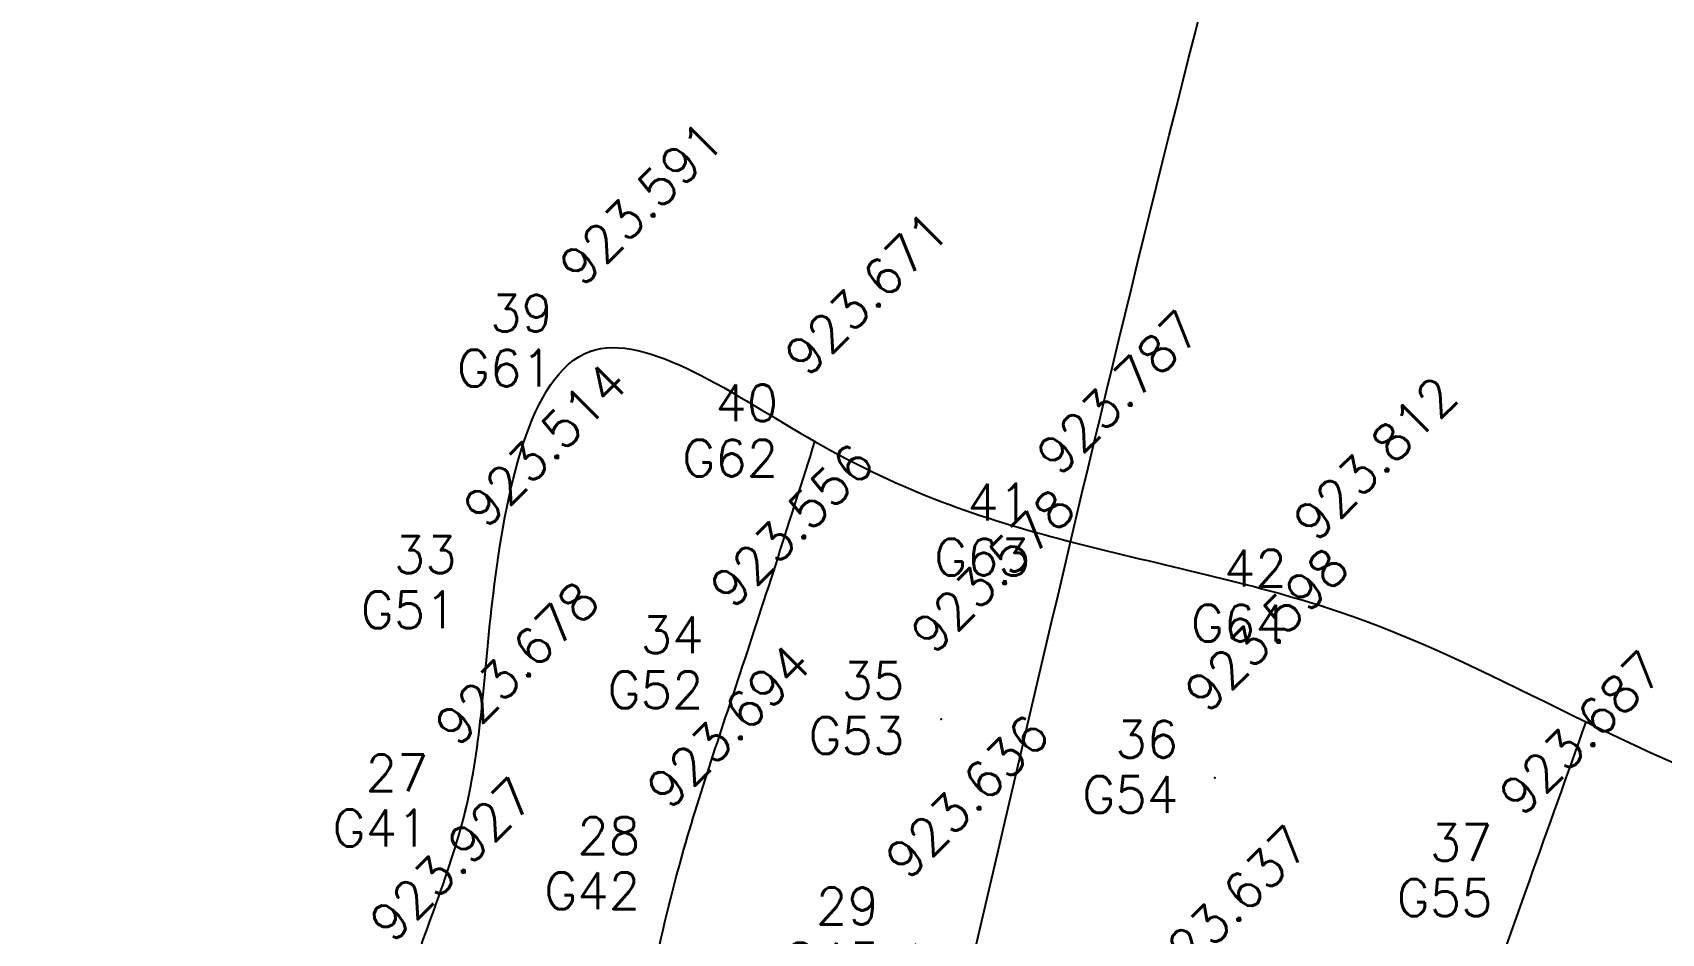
# Model space of a CAD drawing. Header units: millimetres. Extents: x 824502 to 1498685, y 1474633 to 1481826.
# Drawn here: x 1478928 to 1478939.08, y 1478951.33 to 1478957.46 of the extents above; entities that cross this region are included whole.
import ezdxf
from ezdxf.enums import TextEntityAlignment as Align

# ---------------------------------------------------------------- set-up
doc = ezdxf.new("R2010")
doc.units = ezdxf.units.MM
for name, color, linetype in [('Points', 7, 'Continuous'), ('Points-ELV', 6, 'Continuous'), ('Points-NUM', 4, 'Continuous'), ('Points-TXT', 3, 'Continuous')]:
    doc.layers.add(name, color=color, linetype=linetype)
doc.styles.add('ROMANS', font='romans.shx')

# ---------------------------------------------------------------- blocks, each defined once
blk = doc.blocks.new('POINTS')
at = {"layer": 'Points'}
blk.add_line((0, 0), (0, 0), dxfattribs=at)
blk.add_point((0, 0), dxfattribs=at)
at = {"layer": 'Points-ELV', "style": 'ROMANS'}
blk.add_attdef('ELEV', text='', height=1, rotation=45, dxfattribs=at).set_placement((0, 0), align=Align.BOTTOM_LEFT)
at = {"layer": 'Points-NUM', "style": 'ROMANS'}
blk.add_attdef('PTNUM', text='', height=1, dxfattribs=at).set_placement((0, 0), align=Align.BOTTOM_RIGHT)
at = {"layer": 'Points-TXT', "style": 'ROMANS'}
blk.add_attdef('DESC', text='', height=1, dxfattribs=at).set_placement((0, 0), align=Align.BOTTOM_RIGHT)

msp = doc.modelspace()

# ---------------------------------------------------------------- linework, layer by layer
for points in [[(1478928, 1478928, 930), (1478929.534, 1478933.886, 927.789), (1478931.874, 1478941.278, 925.836), (1478937.628, 1478963.439, 922.436), (1478940.734, 1478973.753, 919.499), (1478942.999, 1478987.351, 915.274), (1478948.85, 1478995.509, 914.296), (1478953.344, 1479011.703, 913.581), (1478958.789, 1479018.609, 913.905), (1478955.659, 1479027.632, 914.756), (1478958.585, 1479042.711, 922.659), (1478960.124, 1479055.388, 928.032)], [(1478929.749, 1478947.964, 924.949), (1478930.978, 1478947.891, 924.693), (1478932.711, 1478947.382, 924.527), (1478934.402, 1478946.721, 924.39), (1478936.216, 1478945.957, 924.264), (1478938.342, 1478945.171, 924.129), (1478938.089, 1478946.161, 923.951), (1478938.641, 1478946.989, 923.77), (1478939.306, 1478948.729, 923.666), (1478940.524, 1478951.089, 923.664), (1478942.044, 1478951.325, 923.8), (1478940.174, 1478952.082, 923.712), (1478936.785, 1478953.555, 923.947), (1478935.038, 1478954.003, 923.922), (1478933.324, 1478954.678, 923.806), (1478931.791, 1478955.291, 923.726), (1478931.136, 1478953.645, 923.649), (1478930.944, 1478952.16, 923.813), (1478930.5, 1478950.824, 924.062), (1478930.194, 1478949.568, 924.376), (1478929.749, 1478947.964, 924.949)]]:
    msp.add_spline(points, degree=3)
for points, knots in [([(1478930.978, 1478947.891, 924.693), (1478931.338, 1478948.252, 924.581), (1478931.931, 1478948.844, 924.397), (1478932.071, 1478950.266, 924.061), (1478932.313, 1478951.622, 923.838), (1478932.845, 1478953.168, 923.627), (1478933.157, 1478954.152, 923.745), (1478933.324, 1478954.678, 923.806)], [0, 0, 0, 0, 1.507698, 2.478178, 4.281797, 5.72271, 7.384448, 7.384448, 7.384448, 7.384448]), ([(1478936.216, 1478945.957, 924.264), (1478936.536, 1478946.237, 924.186), (1478937.205, 1478946.82, 924.023), (1478937.092, 1478948.193, 923.89), (1478937.507, 1478949.782, 923.659), (1478938.048, 1478951.3, 923.791), (1478938.444, 1478952.409, 923.881), (1478938.572, 1478952.769, 923.91)], [0, 0, 0, 0, 1.228175, 2.565448, 3.83903, 6.222173, 7.372388, 7.372388, 7.372388, 7.372388])]:
    msp.add_open_spline(points, degree=3, knots=knots)

# ---------------------------------------------------------------- block references
at = {"layer": 'Points', "linetype": 'Continuous'}
ref = msp.add_blockref('POINTS', (1478931.791, 1478955.291, 923.726), dxfattribs=at)
ref.add_attrib('PTNUM', '39', dxfattribs={"layer": 'Points-NUM', "height": 0.25, "style": 'ROMANS'}).set_placement((1478931.541, 1478955.353, 923.726), align=Align.BOTTOM_RIGHT)
ref.add_attrib('DESC', 'G61', dxfattribs={"layer": 'Points-TXT', "height": 0.25, "style": 'ROMANS'}).set_placement((1478931.541, 1478954.978, 923.726), align=Align.BOTTOM_RIGHT)
ref.add_attrib('ELEV', '923.591', dxfattribs={"layer": 'Points-ELV', "height": 0.25, "rotation": 45, "style": 'ROMANS'}).set_placement((1478931.791, 1478955.666, 923.726), align=Align.BOTTOM_LEFT)
ref = msp.add_blockref('POINTS', (1478931.791, 1478955.291, 923.726), dxfattribs=at)
ref.add_attrib('PTNUM', '39', dxfattribs={"layer": 'Points-NUM', "height": 0.25, "style": 'ROMANS'}).set_placement((1478931.541, 1478955.353, 923.726), align=Align.BOTTOM_RIGHT)
ref.add_attrib('DESC', 'G61', dxfattribs={"layer": 'Points-TXT', "height": 0.25, "style": 'ROMANS'}).set_placement((1478931.541, 1478954.978, 923.726), align=Align.BOTTOM_RIGHT)
ref.add_attrib('ELEV', '923.591', dxfattribs={"layer": 'Points-ELV', "height": 0.25, "rotation": 45, "style": 'ROMANS'}).set_placement((1478931.791, 1478955.666, 923.726), align=Align.BOTTOM_LEFT)
ref = msp.add_blockref('POINTS', (1478933.324, 1478954.678, 923.806), dxfattribs=at)
ref.add_attrib('PTNUM', '40', dxfattribs={"layer": 'Points-NUM', "height": 0.25, "style": 'ROMANS'}).set_placement((1478933.074, 1478954.741, 923.806), align=Align.BOTTOM_RIGHT)
ref.add_attrib('DESC', 'G62', dxfattribs={"layer": 'Points-TXT', "height": 0.25, "style": 'ROMANS'}).set_placement((1478933.074, 1478954.366, 923.806), align=Align.BOTTOM_RIGHT)
ref.add_attrib('ELEV', '923.671', dxfattribs={"layer": 'Points-ELV', "height": 0.25, "rotation": 45, "style": 'ROMANS'}).set_placement((1478933.324, 1478955.053, 923.806), align=Align.BOTTOM_LEFT)
ref = msp.add_blockref('POINTS', (1478933.324, 1478954.678, 923.806), dxfattribs=at)
ref.add_attrib('PTNUM', '40', dxfattribs={"layer": 'Points-NUM', "height": 0.25, "style": 'ROMANS'}).set_placement((1478933.074, 1478954.741, 923.806), align=Align.BOTTOM_RIGHT)
ref.add_attrib('DESC', 'G62', dxfattribs={"layer": 'Points-TXT', "height": 0.25, "style": 'ROMANS'}).set_placement((1478933.074, 1478954.366, 923.806), align=Align.BOTTOM_RIGHT)
ref.add_attrib('ELEV', '923.671', dxfattribs={"layer": 'Points-ELV', "height": 0.25, "rotation": 45, "style": 'ROMANS'}).set_placement((1478933.324, 1478955.053, 923.806), align=Align.BOTTOM_LEFT)
ref = msp.add_blockref('POINTS', (1478935.038, 1478954.003, 923.922), dxfattribs=at)
ref.add_attrib('PTNUM', '41', dxfattribs={"layer": 'Points-NUM', "height": 0.25, "style": 'ROMANS'}).set_placement((1478934.788, 1478954.066, 923.922), align=Align.BOTTOM_RIGHT)
ref.add_attrib('DESC', 'G63', dxfattribs={"layer": 'Points-TXT', "height": 0.25, "style": 'ROMANS'}).set_placement((1478934.788, 1478953.691, 923.922), align=Align.BOTTOM_RIGHT)
ref.add_attrib('ELEV', '923.787', dxfattribs={"layer": 'Points-ELV', "height": 0.25, "rotation": 45, "style": 'ROMANS'}).set_placement((1478935.038, 1478954.378, 923.922), align=Align.BOTTOM_LEFT)
ref = msp.add_blockref('POINTS', (1478935.038, 1478954.003, 923.922), dxfattribs=at)
ref.add_attrib('PTNUM', '41', dxfattribs={"layer": 'Points-NUM', "height": 0.25, "style": 'ROMANS'}).set_placement((1478934.788, 1478954.066, 923.922), align=Align.BOTTOM_RIGHT)
ref.add_attrib('DESC', 'G63', dxfattribs={"layer": 'Points-TXT', "height": 0.25, "style": 'ROMANS'}).set_placement((1478934.788, 1478953.691, 923.922), align=Align.BOTTOM_RIGHT)
ref.add_attrib('ELEV', '923.787', dxfattribs={"layer": 'Points-ELV', "height": 0.25, "rotation": 45, "style": 'ROMANS'}).set_placement((1478935.038, 1478954.378, 923.922), align=Align.BOTTOM_LEFT)
ref = msp.add_blockref('POINTS', (1478931.136, 1478953.645, 923.649), dxfattribs=at)
ref.add_attrib('PTNUM', '33', dxfattribs={"layer": 'Points-NUM', "height": 0.25, "style": 'ROMANS'}).set_placement((1478930.886, 1478953.708, 923.649), align=Align.BOTTOM_RIGHT)
ref.add_attrib('DESC', 'G51', dxfattribs={"layer": 'Points-TXT', "height": 0.25, "style": 'ROMANS'}).set_placement((1478930.886, 1478953.333, 923.649), align=Align.BOTTOM_RIGHT)
ref.add_attrib('ELEV', '923.514', dxfattribs={"layer": 'Points-ELV', "height": 0.25, "rotation": 45, "style": 'ROMANS'}).set_placement((1478931.136, 1478954.02, 923.649), align=Align.BOTTOM_LEFT)
ref = msp.add_blockref('POINTS', (1478931.136, 1478953.645, 923.649), dxfattribs=at)
ref.add_attrib('PTNUM', '33', dxfattribs={"layer": 'Points-NUM', "height": 0.25, "style": 'ROMANS'}).set_placement((1478930.886, 1478953.708, 923.649), align=Align.BOTTOM_RIGHT)
ref.add_attrib('DESC', 'G51', dxfattribs={"layer": 'Points-TXT', "height": 0.25, "style": 'ROMANS'}).set_placement((1478930.886, 1478953.333, 923.649), align=Align.BOTTOM_RIGHT)
ref.add_attrib('ELEV', '923.514', dxfattribs={"layer": 'Points-ELV', "height": 0.25, "rotation": 45, "style": 'ROMANS'}).set_placement((1478931.136, 1478954.02, 923.649), align=Align.BOTTOM_LEFT)
ref = msp.add_blockref('POINTS', (1478936.785, 1478953.555, 923.947), dxfattribs=at)
ref.add_attrib('PTNUM', '42', dxfattribs={"layer": 'Points-NUM', "height": 0.25, "style": 'ROMANS'}).set_placement((1478936.535, 1478953.617, 923.947), align=Align.BOTTOM_RIGHT)
ref.add_attrib('DESC', 'G64', dxfattribs={"layer": 'Points-TXT', "height": 0.25, "style": 'ROMANS'}).set_placement((1478936.535, 1478953.242, 923.947), align=Align.BOTTOM_RIGHT)
ref.add_attrib('ELEV', '923.812', dxfattribs={"layer": 'Points-ELV', "height": 0.25, "rotation": 45, "style": 'ROMANS'}).set_placement((1478936.785, 1478953.93, 923.947), align=Align.BOTTOM_LEFT)
ref = msp.add_blockref('POINTS', (1478936.785, 1478953.555, 923.947), dxfattribs=at)
ref.add_attrib('PTNUM', '42', dxfattribs={"layer": 'Points-NUM', "height": 0.25, "style": 'ROMANS'}).set_placement((1478936.535, 1478953.617, 923.947), align=Align.BOTTOM_RIGHT)
ref.add_attrib('DESC', 'G64', dxfattribs={"layer": 'Points-TXT', "height": 0.25, "style": 'ROMANS'}).set_placement((1478936.535, 1478953.242, 923.947), align=Align.BOTTOM_RIGHT)
ref.add_attrib('ELEV', '923.812', dxfattribs={"layer": 'Points-ELV', "height": 0.25, "rotation": 45, "style": 'ROMANS'}).set_placement((1478936.785, 1478953.93, 923.947), align=Align.BOTTOM_LEFT)
ref = msp.add_blockref('POINTS', (1478932.816, 1478953.1, 923.691), dxfattribs=at)
ref.add_attrib('PTNUM', '34', dxfattribs={"layer": 'Points-NUM', "height": 0.25, "style": 'ROMANS'}).set_placement((1478932.566, 1478953.163, 923.691), align=Align.BOTTOM_RIGHT)
ref.add_attrib('DESC', 'G52', dxfattribs={"layer": 'Points-TXT', "height": 0.25, "style": 'ROMANS'}).set_placement((1478932.566, 1478952.788, 923.691), align=Align.BOTTOM_RIGHT)
ref.add_attrib('ELEV', '923.556', dxfattribs={"layer": 'Points-ELV', "height": 0.25, "rotation": 45, "style": 'ROMANS'}).set_placement((1478932.816, 1478953.475, 923.691), align=Align.BOTTOM_LEFT)
ref = msp.add_blockref('POINTS', (1478932.816, 1478953.1, 923.691), dxfattribs=at)
ref.add_attrib('PTNUM', '34', dxfattribs={"layer": 'Points-NUM', "height": 0.25, "style": 'ROMANS'}).set_placement((1478932.566, 1478953.163, 923.691), align=Align.BOTTOM_RIGHT)
ref.add_attrib('DESC', 'G52', dxfattribs={"layer": 'Points-TXT', "height": 0.25, "style": 'ROMANS'}).set_placement((1478932.566, 1478952.788, 923.691), align=Align.BOTTOM_RIGHT)
ref.add_attrib('ELEV', '923.556', dxfattribs={"layer": 'Points-ELV', "height": 0.25, "rotation": 45, "style": 'ROMANS'}).set_placement((1478932.816, 1478953.475, 923.691), align=Align.BOTTOM_LEFT)
ref = msp.add_blockref('POINTS', (1478934.183, 1478952.789, 923.713), dxfattribs=at)
ref.add_attrib('PTNUM', '35', dxfattribs={"layer": 'Points-NUM', "height": 0.25, "style": 'ROMANS'}).set_placement((1478933.933, 1478952.852, 923.713), align=Align.BOTTOM_RIGHT)
ref.add_attrib('DESC', 'G53', dxfattribs={"layer": 'Points-TXT', "height": 0.25, "style": 'ROMANS'}).set_placement((1478933.933, 1478952.477, 923.713), align=Align.BOTTOM_RIGHT)
ref.add_attrib('ELEV', '923.578', dxfattribs={"layer": 'Points-ELV', "height": 0.25, "rotation": 45, "style": 'ROMANS'}).set_placement((1478934.183, 1478953.164, 923.713), align=Align.BOTTOM_LEFT)
ref = msp.add_blockref('POINTS', (1478934.183, 1478952.789, 923.713), dxfattribs=at)
ref.add_attrib('PTNUM', '35', dxfattribs={"layer": 'Points-NUM', "height": 0.25, "style": 'ROMANS'}).set_placement((1478933.933, 1478952.852, 923.713), align=Align.BOTTOM_RIGHT)
ref.add_attrib('DESC', 'G53', dxfattribs={"layer": 'Points-TXT', "height": 0.25, "style": 'ROMANS'}).set_placement((1478933.933, 1478952.477, 923.713), align=Align.BOTTOM_RIGHT)
ref.add_attrib('ELEV', '923.578', dxfattribs={"layer": 'Points-ELV', "height": 0.25, "rotation": 45, "style": 'ROMANS'}).set_placement((1478934.183, 1478953.164, 923.713), align=Align.BOTTOM_LEFT)
ref = msp.add_blockref('POINTS', (1478936.046, 1478952.389, 923.733), dxfattribs=at)
ref.add_attrib('PTNUM', '36', dxfattribs={"layer": 'Points-NUM', "height": 0.25, "style": 'ROMANS'}).set_placement((1478935.796, 1478952.451, 923.733), align=Align.BOTTOM_RIGHT)
ref.add_attrib('DESC', 'G54', dxfattribs={"layer": 'Points-TXT', "height": 0.25, "style": 'ROMANS'}).set_placement((1478935.796, 1478952.076, 923.733), align=Align.BOTTOM_RIGHT)
ref.add_attrib('ELEV', '923.598', dxfattribs={"layer": 'Points-ELV', "height": 0.25, "rotation": 45, "style": 'ROMANS'}).set_placement((1478936.046, 1478952.764, 923.733), align=Align.BOTTOM_LEFT)
ref = msp.add_blockref('POINTS', (1478936.046, 1478952.389, 923.733), dxfattribs=at)
ref.add_attrib('PTNUM', '36', dxfattribs={"layer": 'Points-NUM', "height": 0.25, "style": 'ROMANS'}).set_placement((1478935.796, 1478952.451, 923.733), align=Align.BOTTOM_RIGHT)
ref.add_attrib('DESC', 'G54', dxfattribs={"layer": 'Points-TXT', "height": 0.25, "style": 'ROMANS'}).set_placement((1478935.796, 1478952.076, 923.733), align=Align.BOTTOM_RIGHT)
ref.add_attrib('ELEV', '923.598', dxfattribs={"layer": 'Points-ELV', "height": 0.25, "rotation": 45, "style": 'ROMANS'}).set_placement((1478936.046, 1478952.764, 923.733), align=Align.BOTTOM_LEFT)
ref = msp.add_blockref('POINTS', (1478930.944, 1478952.16, 923.813), dxfattribs=at)
ref.add_attrib('PTNUM', '27', dxfattribs={"layer": 'Points-NUM', "height": 0.25, "style": 'ROMANS'}).set_placement((1478930.694, 1478952.222, 923.813), align=Align.BOTTOM_RIGHT)
ref.add_attrib('DESC', 'G41', dxfattribs={"layer": 'Points-TXT', "height": 0.25, "style": 'ROMANS'}).set_placement((1478930.694, 1478951.847, 923.813), align=Align.BOTTOM_RIGHT)
ref.add_attrib('ELEV', '923.678', dxfattribs={"layer": 'Points-ELV', "height": 0.25, "rotation": 45, "style": 'ROMANS'}).set_placement((1478930.944, 1478952.535, 923.813), align=Align.BOTTOM_LEFT)
ref = msp.add_blockref('POINTS', (1478930.944, 1478952.16, 923.813), dxfattribs=at)
ref.add_attrib('PTNUM', '27', dxfattribs={"layer": 'Points-NUM', "height": 0.25, "style": 'ROMANS'}).set_placement((1478930.694, 1478952.222, 923.813), align=Align.BOTTOM_RIGHT)
ref.add_attrib('DESC', 'G41', dxfattribs={"layer": 'Points-TXT', "height": 0.25, "style": 'ROMANS'}).set_placement((1478930.694, 1478951.847, 923.813), align=Align.BOTTOM_RIGHT)
ref.add_attrib('ELEV', '923.678', dxfattribs={"layer": 'Points-ELV', "height": 0.25, "rotation": 45, "style": 'ROMANS'}).set_placement((1478930.944, 1478952.535, 923.813), align=Align.BOTTOM_LEFT)
ref = msp.add_blockref('POINTS', (1478932.385, 1478951.732, 923.829), dxfattribs=at)
ref.add_attrib('PTNUM', '28', dxfattribs={"layer": 'Points-NUM', "height": 0.25, "style": 'ROMANS'}).set_placement((1478932.135, 1478951.795, 923.829), align=Align.BOTTOM_RIGHT)
ref.add_attrib('DESC', 'G42', dxfattribs={"layer": 'Points-TXT', "height": 0.25, "style": 'ROMANS'}).set_placement((1478932.135, 1478951.42, 923.829), align=Align.BOTTOM_RIGHT)
ref.add_attrib('ELEV', '923.694', dxfattribs={"layer": 'Points-ELV', "height": 0.25, "rotation": 45, "style": 'ROMANS'}).set_placement((1478932.385, 1478952.107, 923.829), align=Align.BOTTOM_LEFT)
ref = msp.add_blockref('POINTS', (1478932.385, 1478951.732, 923.829), dxfattribs=at)
ref.add_attrib('PTNUM', '28', dxfattribs={"layer": 'Points-NUM', "height": 0.25, "style": 'ROMANS'}).set_placement((1478932.135, 1478951.795, 923.829), align=Align.BOTTOM_RIGHT)
ref.add_attrib('DESC', 'G42', dxfattribs={"layer": 'Points-TXT', "height": 0.25, "style": 'ROMANS'}).set_placement((1478932.135, 1478951.42, 923.829), align=Align.BOTTOM_RIGHT)
ref.add_attrib('ELEV', '923.694', dxfattribs={"layer": 'Points-ELV', "height": 0.25, "rotation": 45, "style": 'ROMANS'}).set_placement((1478932.385, 1478952.107, 923.829), align=Align.BOTTOM_LEFT)
ref = msp.add_blockref('POINTS', (1478938.186, 1478951.686, 923.822), dxfattribs=at)
ref.add_attrib('PTNUM', '37', dxfattribs={"layer": 'Points-NUM', "height": 0.25, "style": 'ROMANS'}).set_placement((1478937.936, 1478951.748, 923.822), align=Align.BOTTOM_RIGHT)
ref.add_attrib('DESC', 'G55', dxfattribs={"layer": 'Points-TXT', "height": 0.25, "style": 'ROMANS'}).set_placement((1478937.936, 1478951.373, 923.822), align=Align.BOTTOM_RIGHT)
ref.add_attrib('ELEV', '923.687', dxfattribs={"layer": 'Points-ELV', "height": 0.25, "rotation": 45, "style": 'ROMANS'}).set_placement((1478938.186, 1478952.061, 923.822), align=Align.BOTTOM_LEFT)
ref = msp.add_blockref('POINTS', (1478938.186, 1478951.686, 923.822), dxfattribs=at)
ref.add_attrib('PTNUM', '37', dxfattribs={"layer": 'Points-NUM', "height": 0.25, "style": 'ROMANS'}).set_placement((1478937.936, 1478951.748, 923.822), align=Align.BOTTOM_RIGHT)
ref.add_attrib('DESC', 'G55', dxfattribs={"layer": 'Points-TXT', "height": 0.25, "style": 'ROMANS'}).set_placement((1478937.936, 1478951.373, 923.822), align=Align.BOTTOM_RIGHT)
ref.add_attrib('ELEV', '923.687', dxfattribs={"layer": 'Points-ELV', "height": 0.25, "rotation": 45, "style": 'ROMANS'}).set_placement((1478938.186, 1478952.061, 923.822), align=Align.BOTTOM_LEFT)
ref = msp.add_blockref('POINTS', (1478934.009, 1478951.253, 923.771), dxfattribs=at)
ref.add_attrib('PTNUM', '29', dxfattribs={"layer": 'Points-NUM', "height": 0.25, "style": 'ROMANS'}).set_placement((1478933.759, 1478951.316, 923.771), align=Align.BOTTOM_RIGHT)
ref.add_attrib('DESC', 'G43', dxfattribs={"layer": 'Points-TXT', "height": 0.25, "style": 'ROMANS'}).set_placement((1478933.759, 1478950.941, 923.771), align=Align.BOTTOM_RIGHT)
ref.add_attrib('ELEV', '923.636', dxfattribs={"layer": 'Points-ELV', "height": 0.25, "rotation": 45, "style": 'ROMANS'}).set_placement((1478934.009, 1478951.628, 923.771), align=Align.BOTTOM_LEFT)
ref = msp.add_blockref('POINTS', (1478934.009, 1478951.253, 923.771), dxfattribs=at)
ref.add_attrib('PTNUM', '29', dxfattribs={"layer": 'Points-NUM', "height": 0.25, "style": 'ROMANS'}).set_placement((1478933.759, 1478951.316, 923.771), align=Align.BOTTOM_RIGHT)
ref.add_attrib('DESC', 'G43', dxfattribs={"layer": 'Points-TXT', "height": 0.25, "style": 'ROMANS'}).set_placement((1478933.759, 1478950.941, 923.771), align=Align.BOTTOM_RIGHT)
ref.add_attrib('ELEV', '923.636', dxfattribs={"layer": 'Points-ELV', "height": 0.25, "rotation": 45, "style": 'ROMANS'}).set_placement((1478934.009, 1478951.628, 923.771), align=Align.BOTTOM_LEFT)
ref = msp.add_blockref('POINTS', (1478930.5, 1478950.824, 924.062), dxfattribs=at)
ref.add_attrib('PTNUM', '21', dxfattribs={"layer": 'Points-NUM', "height": 0.25, "style": 'ROMANS'}).set_placement((1478930.25, 1478950.887, 924.062), align=Align.BOTTOM_RIGHT)
ref.add_attrib('DESC', 'G31', dxfattribs={"layer": 'Points-TXT', "height": 0.25, "style": 'ROMANS'}).set_placement((1478930.25, 1478950.512, 924.062), align=Align.BOTTOM_RIGHT)
ref.add_attrib('ELEV', '923.927', dxfattribs={"layer": 'Points-ELV', "height": 0.25, "rotation": 45, "style": 'ROMANS'}).set_placement((1478930.5, 1478951.199, 924.062), align=Align.BOTTOM_LEFT)
ref = msp.add_blockref('POINTS', (1478930.5, 1478950.824, 924.062), dxfattribs=at)
ref.add_attrib('PTNUM', '21', dxfattribs={"layer": 'Points-NUM', "height": 0.25, "style": 'ROMANS'}).set_placement((1478930.25, 1478950.887, 924.062), align=Align.BOTTOM_RIGHT)
ref.add_attrib('DESC', 'G31', dxfattribs={"layer": 'Points-TXT', "height": 0.25, "style": 'ROMANS'}).set_placement((1478930.25, 1478950.512, 924.062), align=Align.BOTTOM_RIGHT)
ref.add_attrib('ELEV', '923.927', dxfattribs={"layer": 'Points-ELV', "height": 0.25, "rotation": 45, "style": 'ROMANS'}).set_placement((1478930.5, 1478951.199, 924.062), align=Align.BOTTOM_LEFT)
ref = msp.add_blockref('POINTS', (1478935.777, 1478950.497, 923.772), dxfattribs=at)
ref.add_attrib('PTNUM', '30', dxfattribs={"layer": 'Points-NUM', "height": 0.25, "style": 'ROMANS'}).set_placement((1478935.527, 1478950.559, 923.772), align=Align.BOTTOM_RIGHT)
ref.add_attrib('DESC', 'G44', dxfattribs={"layer": 'Points-TXT', "height": 0.25, "style": 'ROMANS'}).set_placement((1478935.527, 1478950.184, 923.772), align=Align.BOTTOM_RIGHT)
ref.add_attrib('ELEV', '923.637', dxfattribs={"layer": 'Points-ELV', "height": 0.25, "rotation": 45, "style": 'ROMANS'}).set_placement((1478935.777, 1478950.872, 923.772), align=Align.BOTTOM_LEFT)
ref = msp.add_blockref('POINTS', (1478935.777, 1478950.497, 923.772), dxfattribs=at)
ref.add_attrib('PTNUM', '30', dxfattribs={"layer": 'Points-NUM', "height": 0.25, "style": 'ROMANS'}).set_placement((1478935.527, 1478950.559, 923.772), align=Align.BOTTOM_RIGHT)
ref.add_attrib('DESC', 'G44', dxfattribs={"layer": 'Points-TXT', "height": 0.25, "style": 'ROMANS'}).set_placement((1478935.527, 1478950.184, 923.772), align=Align.BOTTOM_RIGHT)
ref.add_attrib('ELEV', '923.637', dxfattribs={"layer": 'Points-ELV', "height": 0.25, "rotation": 45, "style": 'ROMANS'}).set_placement((1478935.777, 1478950.872, 923.772), align=Align.BOTTOM_LEFT)

doc.saveas('drawing.dxf')
